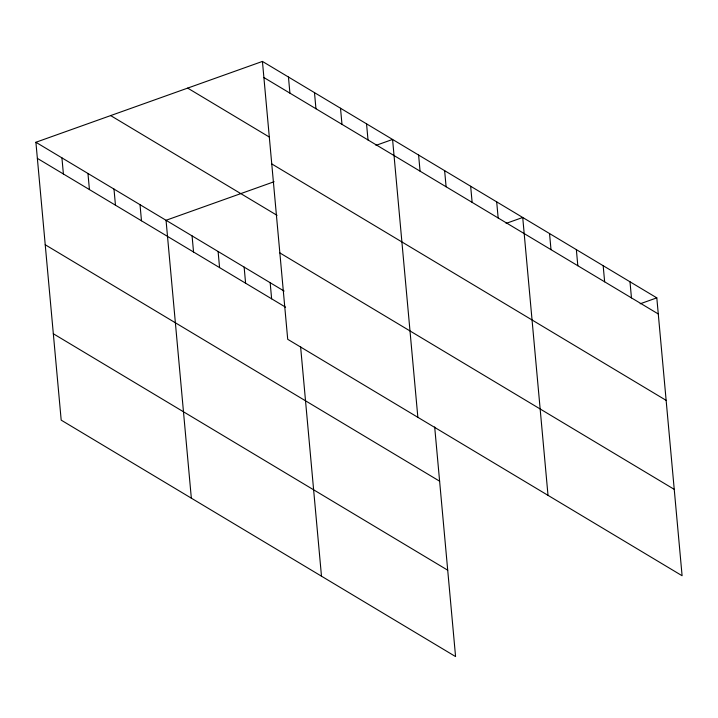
<?xml version="1.0" encoding="UTF-8"?>
<svg xmlns="http://www.w3.org/2000/svg" width="718" height="718" viewBox="0 0 718 718"><rect width="100%" height="100%" fill="white"/><g stroke="black" fill="none" stroke-linecap="round" stroke-linejoin="round"><path stroke-width="1.08" d="M434.677 426.932L455.571 656.575L61.192 420.138L35.9 142.263L262.429 61.425L656.808 297.862L682.1 575.737L287.712 339.3L262.429 61.425M274.105 181.726L166.046 220.282L191.338 498.166M375.963 145.377L392.575 139.445L417.858 417.329M506.109 223.397L522.722 217.473L548.014 495.348M640.196 303.786L656.808 297.862M263.892 77.535L658.28 313.972M187.676 88.099L269.483 137.147M271.754 163.919L666.142 400.357M110.653 115.589L277.058 215.346M279.858 252.916L674.238 489.353M35.9 142.263L284.113 291.068M37.363 158.373L285.576 307.178M45.225 244.757L439.613 481.195M53.329 333.753L447.709 570.191M629.991 281.779L631.463 297.898M603.174 265.705L604.646 281.815M576.357 249.631L577.819 265.741M549.539 233.547L551.002 249.667M496.694 201.866L498.157 217.985M470.658 186.267L472.13 202.377M444.63 170.66L446.102 186.77M418.603 155.052L420.066 171.162M366.548 123.846L368.011 139.956M340.511 108.238L341.983 124.349M314.484 92.631L315.956 108.75M288.456 77.032L289.919 93.143M300.582 346.543L321.484 576.186M270.165 282.704L271.628 298.823M244.138 267.105L245.601 283.215M218.101 251.497L219.573 267.608M192.074 235.89L193.546 252M140.019 204.684L141.482 220.794M113.991 189.076L115.454 205.186M87.955 173.469L89.427 189.588M61.927 157.87L63.399 173.98"/></g></svg>
